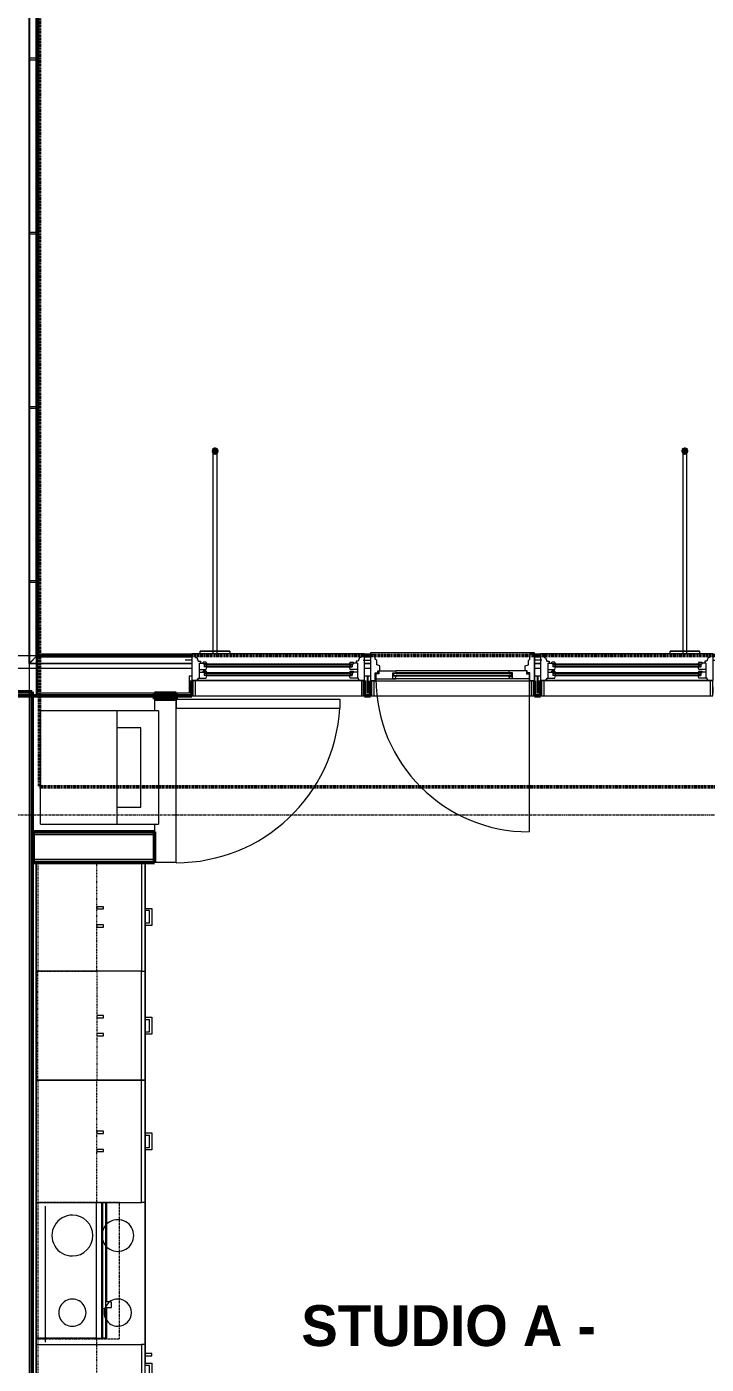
# Model space of a CAD drawing. Header units: inches. Extents: x -4235 to -464, y 9767 to 12359.
# Drawn here: x -3403.7 to -3254, y 10695.2 to 10990 of the extents above; entities that cross this region are included whole.
import ezdxf

# ---------------------------------------------------------------- set-up
doc = ezdxf.new("R2010")
doc.units = ezdxf.units.IN
doc.header["$MEASUREMENT"] = 0
for name, pattern in [('Dash', [0.25, 0.125, -0.125]), ('Dash 1_16_', [0.125, 0.0625, -0.0625]), ('Grid Line 1_2_', [0.875, 0.5, -0.125, 0.125, -0.125]), ('Overhead', [0.15625, 0.09375, -0.0625])]:
    doc.linetypes.add(name, pattern=pattern)
for name, color, linetype, lineweight in [('0-1', 7, 'Continuous', 5), ('0-2', 10, 'Continuous', 9), ('A-AREA-IDEN', 2, 'Continuous', 9), ('A-DOOR-1', 10, 'Continuous', 9), ('A-DOOR-2', 50, 'Continuous', 20), ('A-DOOR-5', 31, 'Continuous', 9), ('A-DOOR-6', 31, 'Continuous', 20), ('A-DOOR-FRAM', 31, 'Continuous', 9), ('A-DOOR-FRAM-4', 31, 'Continuous', 20), ('A-DOOR-GLAZ', 31, 'Continuous', 9), ('A-FLOR-3', 192, 'Continuous', 9), ('A-GLAZ-1', 151, 'Continuous', 9), ('A-GLAZ-2', 151, 'Continuous', 20), ('A-WALL', 113, 'Continuous', 13), ('A-WALL-1', 7, 'Continuous', 50), ('A-WALL-2', 250, 'Continuous', 13), ('A-WALL-3', 10, 'Continuous', 9), ('A-WALL-4', 254, 'Continuous', 9), ('A-WALL-5', 113, 'Continuous', 9), ('A-WALL-6', 113, 'Continuous', 50), ('A-WALL-PATT-1', 9, 'Continuous', 9), ('C-PROP-LINE-1', 91, 'Dash 1_16_', 50), ('I-WALL-1', 7, 'Continuous', 50), ('P-SANR-FIXT-1', 10, 'Continuous', 9), ('Q-CASE-1', 254, 'Continuous', 9), ('Q-CASE-2', 10, 'Continuous', 9), ('Q-CASE-3', 254, 'Dash', 9), ('Q-CASE-4', 10, 'Dash', 9), ('Q-SPCQ-1', 10, 'Continuous', 9), ('Q-SPCQ-2', 91, 'Overhead', 9), ('S-GRID-1', 1, 'Grid Line 1_2_', 9)]:
    doc.layers.add(name, color=color, linetype=linetype, lineweight=lineweight)
doc.styles.add('Century Gothic_B', font='GOTHICB.TTF', dxfattribs={"height": 9})

# ---------------------------------------------------------------- blocks, each defined once
blk = doc.blocks.new('Range - 24_ x 30_-2806124-BACKGROUND - RCP - 2ND FLOOR')
at = {"layer": 'Q-SPCQ-1'}
blk.add_line((0, -22), (30, -22), dxfattribs=at)
for centre, radius, start, end in [((6.5, -6), 3.5, 360, 180), ((23.5, -6), 3, 0, 180), ((6.5, -6), 3.5, 180, 0), ((23.5, -6), 3, 180, 0), ((6.5, -16), 4.5, 0, 180), ((23.5, -16), 3, 360, 180), ((6.5, -16), 4.5, 180, 0), ((23.5, -16), 3, 180, 0)]:
    blk.add_arc(centre, radius, start, end, dxfattribs=at)
blk = doc.blocks.new('SWING - SINGLE - FLUSH - 36_ x 80_ - OFFSET PIVOT DOOR AT MAGIC PAK AND WASHER_DRYER-3199415-BACKGROUND - RCP - 2ND FLOOR')
at = {"layer": 'A-DOOR-1'}
blk.add_arc((18, -2.37), 36.07, 180, 266.8211, dxfattribs=at)
at = {"layer": 'A-DOOR-2'}
for p, q in [((16, -2.37), (16, -38.39)), ((18, -2.37), (16, -2.37)), ((18, -2.37), (18, -38.39)), ((18, -38.39), (16, -38.39))]:
    blk.add_line(p, q, dxfattribs=at)
blk = doc.blocks.new('Stacked Washer and Dryer - 26_x25_ - Private-1372850-BACKGROUND - RCP - 2ND FLOOR')
at = {"layer": 'P-SANR-FIXT-1'}
for p, q in [((26, 12.5), (0, 12.5)), ((0, -12.5), (0, 12.5)), ((16.90625, -12.5), (16.90625, 12.5)), ((26, 12.5), (26, -12.5)), ((22.09375, 8.75), (16.90625, 8.75)), ((22.09375, -8.75), (22.09375, 8.75)), ((16.90625, -8.75), (22.09375, -8.75)), ((0, -12.5), (26, -12.5))]:
    blk.add_line(p, q, dxfattribs=at)
blk = doc.blocks.new('30quot_MicrowaveVent_11166 - 70cm miele oven-V98-BACKGROUND - RCP - 2ND FLOOR')
at = {"layer": 'Q-CASE-1'}
for p, q in [((7.69, 15.6), (-14.2, 15.6)), ((-14.2, 15.6), (-14.2, 15.39)), ((9.18, 15.39), (-14.2, 15.39)), ((-14.2, 15.39), (-14.2, 14.61)), ((8.88, 16.6), (7.69, 16.6)), ((7.69, 16.55), (7.69, 16.16)), ((7.69, 16.16), (7.69, 15.39)), ((8.88, 16.6), (8.88, 16.55)), ((8.88, 15.39), (8.88, 16.6)), ((15.68, 15.6), (8.88, 15.6)), ((9.18, 15.39), (9.18, 14.61)), ((15.68, 15.39), (9.18, 15.39)), ((9.18, 15.39), (9.18, 14.61)), ((15.68, 15.39), (15.68, 15.6)), ((15.68, 15.39), (15.68, 14.61)), ((-14.2, 14.61), (9.18, 14.61)), ((-14.2, 14.49), (-14.2, 13.23)), ((15.68, 14.49), (-14.2, 14.49)), ((-14.2, 13.23), (-14.2, 0.38)), ((-14.2, 13.23), (15.68, 13.23)), ((9.18, 14.61), (15.68, 14.61)), ((15.68, 13.23), (15.68, 14.49)), ((15.68, 0.38), (15.68, 13.23))]:
    blk.add_line(p, q, dxfattribs=at)
at = {"layer": 'Q-CASE-2'}
for p, q in [((-14.2, 0.38), (-14.2, 0)), ((15.68, 0), (15.68, 0.38)), ((-14.2, 0), (15.68, 0))]:
    blk.add_line(p, q, dxfattribs=at)
blk = doc.blocks.new('Base Cabinet 3 Drawer 230 - Base Cabinet 3 Drawer 230 27_-2602705-BACKGROUND - RCP - 2ND FLOOR')
at = {"layer": 'Q-CASE-2'}
for p, q in [((-12.76, 24), (14.24, 24)), ((-12.76, 23.25), (-12.76, 24)), ((-1.14, 24), (-1.14, 25.5)), ((-1.14, 25.5), (2.61, 25.5)), ((-1.14, 24), (-0.64, 24)), ((2.11, 25), (-0.64, 25)), ((-0.64, 24), (-0.64, 25)), ((2.11, 24), (2.11, 25)), ((2.61, 24), (2.11, 24)), ((2.61, 25.5), (2.61, 24)), ((14.24, 24), (14.24, 23.25)), ((14.24, 23.25), (-12.76, 23.25)), ((-12.76, 23.25), (-12.76, 0)), ((14.24, 0), (14.24, 23.25)), ((-12.76, 0), (14.24, 0))]:
    blk.add_line(p, q, dxfattribs=at)
blk = doc.blocks.new('Base Cabinet 3 Drawer 230 - Base Cabinet 3 Drawer 230 24_-2578604-BACKGROUND - RCP - 2ND FLOOR')
at = {"layer": 'Q-CASE-2'}
for p, q in [((-11.26, 24), (12.74, 24)), ((-11.26, 23.25), (-11.26, 24)), ((-1.14, 24), (-1.14, 25.5)), ((-1.14, 25.5), (2.61, 25.5)), ((-1.14, 24), (-0.64, 24)), ((2.11, 25), (-0.64, 25)), ((-0.64, 24), (-0.64, 25)), ((2.11, 24), (2.11, 25)), ((2.61, 24), (2.11, 24)), ((2.61, 25.5), (2.61, 24)), ((12.74, 24), (12.74, 23.25)), ((12.74, 23.25), (-11.26, 23.25)), ((-11.26, 23.25), (-11.26, 0)), ((12.74, 0), (12.74, 23.25)), ((-11.26, 0), (12.74, 0))]:
    blk.add_line(p, q, dxfattribs=at)
blk = doc.blocks.new('Single Door 1 Drawer 211 - 211 Base Cabinet Single Door1 Drawer 12_-2706434-BACKGROUND - RCP - 2ND FLOOR')
at = {"layer": 'Q-CASE-2'}
for p, q in [((-11.26, -23.25), (-11.26, 0)), ((-11.26, 0), (0.74, 0)), ((0.74, 0), (0.74, -23.25)), ((-11.26, -23.25), (-11.26, -24)), ((0.74, -23.25), (-11.26, -23.25)), ((0.74, -24), (0.74, -23.25)), ((-11.26, -24), (0.74, -24)), ((-6.64, -24), (-7.14, -24)), ((-7.14, -25.5), (-7.14, -24)), ((-3.39, -25.5), (-7.14, -25.5)), ((-6.64, -25), (-6.64, -24)), ((-6.64, -25), (-3.89, -25)), ((-3.89, -25), (-3.89, -24)), ((-3.89, -24), (-3.39, -24)), ((-3.39, -24), (-3.39, -25.5)), ((-1.27, -24), (-1.76, -24)), ((-1.76, -24), (-1.76, -25.5)), ((-1.76, -25.5), (-1.27, -25.5)), ((-1.27, -25.5), (-1.27, -24))]:
    blk.add_line(p, q, dxfattribs=at)
blk = doc.blocks.new('Base Cabinet 3 Drawer 230 - Base Cabinet 3 Drawer 230 24_-2554933-BACKGROUND - RCP - 2ND FLOOR')
at = {"layer": 'Q-CASE-2'}
for p, q in [((-11.26, -23.25), (-11.26, 0)), ((-11.26, 0), (12.74, 0)), ((12.74, 0), (12.74, -23.25)), ((-11.26, -23.25), (-11.26, -24)), ((12.74, -23.25), (-11.26, -23.25)), ((12.74, -24), (12.74, -23.25)), ((-11.26, -24), (12.74, -24)), ((-0.64, -24), (-1.14, -24)), ((-1.14, -25.5), (-1.14, -24)), ((2.61, -25.5), (-1.14, -25.5)), ((-0.64, -25), (-0.64, -24)), ((-0.64, -25), (2.11, -25)), ((2.11, -25), (2.11, -24)), ((2.11, -24), (2.61, -24)), ((2.61, -24), (2.61, -25.5))]:
    blk.add_line(p, q, dxfattribs=at)
blk = doc.blocks.new('300 Series Wall Hung Cabinet_302 - 27_ X 24_-2768166-BACKGROUND - RCP - 2ND FLOOR')
at = {"layer": 'Q-CASE-1'}
for p, q in [((-1.76, -13.19), (-2.25, -13.19)), ((-2.25, -13.19), (-2.25, -14.69)), ((-2.25, -14.69), (-1.76, -14.69)), ((-1.76, -14.69), (-1.76, -13.19)), ((2.24, -13.19), (1.75, -13.19)), ((1.75, -13.19), (1.75, -14.69)), ((1.75, -14.69), (2.24, -14.69)), ((2.24, -14.69), (2.24, -13.19))]:
    blk.add_line(p, q, dxfattribs=at)
at = {"layer": 'Q-CASE-3'}
for p, q in [((-13.5, -0.19), (-13.5, -13.19)), ((13.5, -13.19), (13.5, -0.19)), ((-13.5, -13.19), (13.5, -13.19))]:
    blk.add_line(p, q, dxfattribs=at)
at = {"layer": 'Q-CASE-4'}
blk.add_line((13.5, -0.19), (-13.5, -0.19), dxfattribs=at)
blk = doc.blocks.new('300 Series Wall Hung Cabinet_302 - 24_ X 24_-V58-BACKGROUND - RCP - 2ND FLOOR')
at = {"layer": 'Q-CASE-1'}
for p, q in [((-1.76, 14.69), (-2.25, 14.69)), ((-2.25, 14.69), (-2.25, 13.19)), ((-2.25, 13.19), (-1.76, 13.19)), ((-1.76, 13.19), (-1.76, 14.69)), ((2.24, 14.69), (1.75, 14.69)), ((1.75, 14.69), (1.75, 13.19)), ((1.75, 13.19), (2.24, 13.19)), ((2.24, 13.19), (2.24, 14.69))]:
    blk.add_line(p, q, dxfattribs=at)
at = {"layer": 'Q-CASE-3'}
for p, q in [((-12, 0.19), (-12, 13.19)), ((-12, 13.19), (12, 13.19)), ((12, 13.19), (12, 0.19))]:
    blk.add_line(p, q, dxfattribs=at)
at = {"layer": 'Q-CASE-4'}
blk.add_line((12, 0.19), (-12, 0.19), dxfattribs=at)
blk = doc.blocks.new('300 Series Wall Hung Cabinet_302 - 24_ X 24_-V57-BACKGROUND - RCP - 2ND FLOOR')
at = {"layer": 'Q-CASE-1'}
for p, q in [((-1.76, -13.19), (-2.25, -13.19)), ((-2.25, -13.19), (-2.25, -14.69)), ((-2.25, -14.69), (-1.76, -14.69)), ((-1.76, -14.69), (-1.76, -13.19)), ((2.24, -13.19), (1.75, -13.19)), ((1.75, -13.19), (1.75, -14.69)), ((1.75, -14.69), (2.24, -14.69)), ((2.24, -14.69), (2.24, -13.19))]:
    blk.add_line(p, q, dxfattribs=at)
at = {"layer": 'Q-CASE-3'}
for p, q in [((-12, -0.19), (-12, -13.19)), ((12, -13.19), (12, -0.19)), ((-12, -13.19), (12, -13.19))]:
    blk.add_line(p, q, dxfattribs=at)
at = {"layer": 'Q-CASE-4'}
blk.add_line((12, -0.19), (-12, -0.19), dxfattribs=at)
blk = doc.blocks.new('300 Series Wall Hung Cabinet_302 - 24_ X 24_-V70-BACKGROUND - RCP - 2ND FLOOR')
at = {"layer": 'Q-CASE-1'}
for p, q in [((-1.76, -13.19), (-2.25, -13.19)), ((-2.25, -13.19), (-2.25, -14.69)), ((-2.25, -14.69), (-1.76, -14.69)), ((-1.76, -14.69), (-1.76, -13.19)), ((2.24, -13.19), (1.75, -13.19)), ((1.75, -13.19), (1.75, -14.69)), ((1.75, -14.69), (2.24, -14.69)), ((2.24, -14.69), (2.24, -13.19))]:
    blk.add_line(p, q, dxfattribs=at)
at = {"layer": 'Q-CASE-3'}
for p, q in [((-12, -0.19), (-12, -13.19)), ((-12, -13.19), (12, -13.19))]:
    blk.add_line(p, q, dxfattribs=at)
at = {"layer": 'Q-CASE-4'}
for p, q in [((12, -0.19), (-12, -0.19)), ((12, -13.19), (12, -0.19))]:
    blk.add_line(p, q, dxfattribs=at)
blk = doc.blocks.new('Range_Hood_386 - 30_ Wide-2911770-BACKGROUND - RCP - 2ND FLOOR')
at = {"layer": 'Q-SPCQ-2'}
for p, q in [((15, 6), (-15, 6)), ((-15, 6), (-15, -12)), ((15, -12), (15, 6)), ((-15, -12), (15, -12))]:
    blk.add_line(p, q, dxfattribs=at)
blk = doc.blocks.new('CTR - 1st Phase - Unit Layouts_rvt-1-BACKGROUND - RCP - 2ND FLOOR')
at = {"layer": 'A-WALL-1'}
for p, q in [((-3375.55, 10841.8), (-3375.55, 10843.13)), ((-3375.55, 10843.13), (-3374.92, 10843.13)), ((-3374.92, 10843.13), (-3371.42, 10843.13)), ((-3371.42, 10843.13), (-3370.8, 10843.13)), ((-3370.8, 10843.13), (-3370.8, 10841.8)), ((-3370.8, 10841.8), (-3375.55, 10841.8)), ((-3402.3, 10812.55), (-3375.55, 10812.55)), ((-3402.3, 10805.8), (-3402.3, 10812.55)), ((-3375.55, 10812.55), (-3375.55, 10805.8)), ((-3375.55, 10805.8), (-3402.3, 10805.8))]:
    blk.add_line(p, q, dxfattribs=at)
at = {"layer": 'A-WALL-2'}
for p, q in [((-3374.92, 10842.51), (-3371.42, 10842.51)), ((-3374.92, 10842.51), (-3374.92, 10841.8)), ((-3371.42, 10842.51), (-3371.42, 10841.8)), ((-3375.55, 10811.92), (-3402.3, 10811.92)), ((-3375.55, 10806.42), (-3402.3, 10806.42))]:
    blk.add_line(p, q, dxfattribs=at)
at = {"layer": 'A-WALL-3'}
for p, q in [((-3375.55, 10841.8), (-3375.55, 10839.2)), ((-3370.8, 10805.8), (-3370.8, 10841.8)), ((-3375.55, 10814.2), (-3375.55, 10812.55)), ((-3370.8, 10805.8), (-3375.55, 10805.8))]:
    blk.add_line(p, q, dxfattribs=at)
at = {"layer": 'A-WALL-4'}
for p, q in [((-3370.8, 10841.8), (-3375.55, 10841.8)), ((-3375.55, 10812.55), (-3375.55, 10805.8))]:
    blk.add_line(p, q, dxfattribs=at)
at = {"layer": 'A-WALL-5'}
for p, q in [((-3401.67, 10805.8), (-3401.67, 10651.54)), ((-3377.67, 10805.8), (-3401.67, 10805.8)), ((-3401.67, 10651.54), (-3401.67, 10805.8)), ((-3401.67, 10805.8), (-3377.67, 10805.8)), ((-3377.67, 10795.67), (-3377.67, 10805.8)), ((-3377.67, 10805.8), (-3377.67, 10795.67)), ((-3377.67, 10795.17), (-3377.67, 10795.67)), ((-3377.67, 10792.42), (-3377.67, 10795.17)), ((-3377.67, 10795.17), (-3377.67, 10792.42)), ((-3377.67, 10791.92), (-3377.67, 10792.42)), ((-3377.67, 10771.67), (-3377.67, 10791.92)), ((-3377.67, 10791.92), (-3377.67, 10771.67)), ((-3377.67, 10771.17), (-3377.67, 10771.67)), ((-3377.67, 10768.42), (-3377.67, 10771.17)), ((-3377.67, 10771.17), (-3377.67, 10768.42)), ((-3377.67, 10767.92), (-3377.67, 10768.42)), ((-3377.67, 10746.17), (-3377.67, 10767.92)), ((-3377.67, 10767.92), (-3377.67, 10746.17)), ((-3377.67, 10745.67), (-3377.67, 10746.17)), ((-3377.67, 10742.92), (-3377.67, 10745.67)), ((-3377.67, 10745.67), (-3377.67, 10742.92)), ((-3377.67, 10742.42), (-3377.67, 10742.92)), ((-3377.67, 10697.53), (-3377.67, 10742.42)), ((-3377.67, 10742.42), (-3377.67, 10697.53)), ((-3377.67, 10697.04), (-3377.67, 10697.53)), ((-3377.67, 10695.42), (-3377.67, 10697.04)), ((-3377.67, 10697.04), (-3377.67, 10695.42)), ((-3377.67, 10694.92), (-3377.67, 10695.42))]:
    blk.add_line(p, q, dxfattribs=at)
at = {"layer": '0-2'}
for name, p, rotation in [('SWING - SINGLE - FLUSH - 36_ x 80_ - OFFSET PIVOT DOOR AT MAGIC PAK AND WASHER_DRYER-3199415-BACKGROUND - RCP - 2ND FLOOR', (-3373.17, 10823.8), 90.00000000000743), ('Base Cabinet 3 Drawer 230 - Base Cabinet 3 Drawer 230 24_-2554933-BACKGROUND - RCP - 2ND FLOOR', (-3401.67, 10793.06), 89.99999999991587), ('300 Series Wall Hung Cabinet_302 - 24_ X 24_-V70-BACKGROUND - RCP - 2ND FLOOR', (-3401.49, 10793.8), 89.99999999996126), ('Base Cabinet 3 Drawer 230 - Base Cabinet 3 Drawer 230 24_-2578604-BACKGROUND - RCP - 2ND FLOOR', (-3401.67, 10770.54), 270.0000000000055), ('300 Series Wall Hung Cabinet_302 - 24_ X 24_-V58-BACKGROUND - RCP - 2ND FLOOR', (-3401.49, 10769.8), 269.9999999999612), ('Base Cabinet 3 Drawer 230 - Base Cabinet 3 Drawer 230 27_-2602705-BACKGROUND - RCP - 2ND FLOOR', (-3401.67, 10745.04), 270.0000000000055), ('300 Series Wall Hung Cabinet_302 - 27_ X 24_-2768166-BACKGROUND - RCP - 2ND FLOOR', (-3401.49, 10744.3), 89.99999999996126), ('30quot_MicrowaveVent_11166 - 70cm miele oven-V98-BACKGROUND - RCP - 2ND FLOOR', (-3401.67, 10716.59), 269.99999999996), ('Range_Hood_386 - 30_ Wide-2911770-BACKGROUND - RCP - 2ND FLOOR', (-3389.3, 10715.8), 269.9999999999571), ('Range - 24_ x 30_-2806124-BACKGROUND - RCP - 2ND FLOOR', (-3377.67, 10730.04), 270.0000000000228), ('Single Door 1 Drawer 211 - 211 Base Cabinet Single Door1 Drawer 12_-2706434-BACKGROUND - RCP - 2ND FLOOR', (-3401.67, 10698.8), 89.99999999991587), ('300 Series Wall Hung Cabinet_302 - 24_ X 24_-V57-BACKGROUND - RCP - 2ND FLOOR', (-3401.49, 10688.92), 89.99999999996126)]:
    blk.add_blockref(name, p, dxfattribs=dict(at, rotation=rotation))
blk.add_blockref('Stacked Washer and Dryer - 26_x25_ - Private-1372850-BACKGROUND - RCP - 2ND FLOOR', (-3400.71, 10826.7), dxfattribs=at)
blk = doc.blocks.new('CTR - 1st Phase - Common Walls_rvt-1-BACKGROUND - RCP - 2ND FLOOR')
at = {"layer": 'A-WALL-2'}
blk.add_line((-3403.17, 10843.41), (-3403.17, 10457.54), dxfattribs=at)
at = {"layer": 'I-WALL-1'}
for p, q in [((-3410.3, 10843.41), (-3402.55, 10843.41)), ((-3402.55, 10843.41), (-3402.55, 10458.16))]:
    blk.add_line(p, q, dxfattribs=at)
blk = doc.blocks.new('Basic Wall _ EXT - FIBER CEMENT - LARGE - ___-2505165-BACKGROUND - RCP - 2ND FLOOR')
at = {"layer": 'A-WALL-5'}
for p, q in [((-3401.42, 11107.18), (-3403.17, 11107.18)), ((-3403.17, 11107.18), (-3403.17, 11106.61)), ((-3403.17, 11106.99), (-3403.17, 11107.18)), ((-3403.17, 11106.61), (-3403.17, 11106.99)), ((-3403.14, 11107.18), (-3401.42, 11107.18)), ((-3403.14, 11106.99), (-3403.14, 11107.18)), ((-3403.14, 11106.61), (-3403.14, 11107.18)), ((-3403.14, 11106.61), (-3403.14, 11106.99)), ((-3401.42, 11107.18), (-3401.13, 11107.18)), ((-3401.13, 11107.18), (-3401.42, 11107.18)), ((-3401.13, 11107.18), (-3401.13, 11106.61)), ((-3401.13, 11106.61), (-3401.13, 11107.18)), ((-3401.1, 11106.61), (-3401.1, 11107.18)), ((-3401.1, 11106.61), (-3401.1, 11107.18)), ((-3403.17, 11068.59), (-3403.17, 10849.64)), ((-3403.17, 10849.64), (-3403.17, 11068.59)), ((-3403.14, 10851.39), (-3403.14, 11068.59)), ((-3403.14, 10849.67), (-3403.14, 11068.59)), ((-3401.13, 11068.59), (-3401.13, 10851.68)), ((-3401.13, 10851.68), (-3401.13, 11068.59)), ((-3401.1, 10851.71), (-3401.1, 11068.59)), ((-3401.1, 10851.71), (-3401.1, 11068.59)), ((-3403.17, 10849.64), (-3401.42, 10851.39)), ((-3401.42, 10851.39), (-3403.14, 10849.67)), ((-3403.14, 10849.67), (-3403.14, 10851.36)), ((-3401.42, 10851.39), (-3401.13, 10851.68)), ((-3401.13, 10851.68), (-3401.42, 10851.39))]:
    blk.add_line(p, q, dxfattribs=at)
blk = doc.blocks.new('Basic Wall _ EXT - FIBER CEMENT - LARGE - ___-2505166-BACKGROUND - RCP - 2ND FLOOR')
at = {"layer": 'A-WALL-5'}
for p, q in [((-3401.42, 10851.39), (-3403.17, 10849.64)), ((-3403.14, 10849.67), (-3401.42, 10851.39)), ((-3401.42, 10851.39), (-3401.13, 10851.68)), ((-3401.13, 10851.68), (-3401.42, 10851.39)), ((-3401.13, 10851.68), (-3367.34, 10851.68)), ((-3367.34, 10851.68), (-3401.13, 10851.68)), ((-3367.34, 10851.71), (-3401.1, 10851.71)), ((-3367.34, 10851.71), (-3401.1, 10851.71)), ((-3327.99, 10851.71), (-3329.31, 10851.71)), ((-3327.99, 10851.71), (-3329.31, 10851.71)), ((-3329.31, 10851.68), (-3327.99, 10851.68)), ((-3327.99, 10851.68), (-3329.31, 10851.68)), ((-3290.54, 10851.71), (-3291.86, 10851.71)), ((-3290.54, 10851.71), (-3291.86, 10851.71)), ((-3291.86, 10851.68), (-3290.54, 10851.68)), ((-3290.54, 10851.68), (-3291.86, 10851.68)), ((-3403.17, 10849.64), (-3401.47, 10849.64)), ((-3401.47, 10849.64), (-3403.17, 10849.64)), ((-3401.47, 10849.67), (-3403.14, 10849.67)), ((-3401.47, 10849.67), (-3403.14, 10849.67)), ((-3367.34, 10849.67), (-3401.42, 10849.67)), ((-3367.34, 10849.67), (-3401.42, 10849.67)), ((-3401.42, 10849.64), (-3367.34, 10849.64)), ((-3367.34, 10849.64), (-3401.42, 10849.64)), ((-3328.01, 10849.67), (-3329.31, 10849.67)), ((-3328.01, 10849.67), (-3329.31, 10849.67)), ((-3329.31, 10849.64), (-3327.99, 10849.64)), ((-3327.99, 10849.64), (-3329.31, 10849.64)), ((-3291.86, 10849.64), (-3290.54, 10849.64)), ((-3290.54, 10849.64), (-3291.86, 10849.64)), ((-3290.54, 10849.67), (-3291.83, 10849.67)), ((-3290.54, 10849.67), (-3291.83, 10849.67))]:
    blk.add_line(p, q, dxfattribs=at)
blk = doc.blocks.new('Door-Inswing-Andersen-400_Series-Single - 3_ 0-1_8_ x custom height - 2ND FLOOR-2896085-BACKGROUND - RCP - 2ND FLOOR')
at = {"layer": 'A-DOOR-5'}
blk.add_line((16.87, -0.66), (16.87, -34.41), dxfattribs=at)
blk.add_arc((16.87, -0.66), 33.75, 180, 270, dxfattribs=at)
at = {"layer": 'A-DOOR-6'}
for p, q in [((-16.26, 0.42), (-16.87, 0.41)), ((-16.87, 0.41), (-16.87, -0.66)), ((-16.26, 1.06), (-16.26, 0.42)), ((-16.26, 1.06), (-12.44, 1.06)), ((-13.19, 0.66), (-12.44, 0.66)), ((-13.19, -0.66), (-13.19, 0.66)), ((-12.44, 0.75), (-12.47, 1.06)), ((12.44, 1.06), (-12.44, 1.06)), ((-12.44, 0.66), (-12.44, 0.75)), ((16.26, 1.06), (12.44, 1.06)), ((12.44, 0.75), (12.47, 1.06)), ((12.44, 0.66), (12.44, 0.75)), ((13.19, 0.66), (12.44, 0.66)), ((13.19, -0.66), (13.19, 0.66)), ((16.26, 1.06), (16.26, 0.42)), ((16.26, 0.42), (16.87, 0.41)), ((16.87, 0.41), (16.87, -0.66)), ((-16.87, -0.66), (-12.44, -0.66)), ((-12.44, -0.09), (-13.19, -0.09)), ((-13.19, -0.59), (-12.67, -0.59)), ((-13.19, -0.66), (-13.19, -0.59)), ((-12.67, -0.59), (-12.47, -0.34)), ((-12.47, -0.34), (-12.44, -0.16)), ((-12.44, -0.16), (-12.44, -0.09)), ((12.44, -0.66), (-12.44, -0.66)), ((12.44, -0.09), (13.19, -0.09)), ((12.44, -0.16), (12.44, -0.09)), ((12.47, -0.34), (12.44, -0.16)), ((16.87, -0.66), (12.44, -0.66)), ((12.67, -0.59), (12.47, -0.34)), ((13.19, -0.59), (12.67, -0.59)), ((13.19, -0.66), (13.19, -0.59))]:
    blk.add_line(p, q, dxfattribs=at)
at = {"layer": 'A-DOOR-FRAM'}
for p, q in [((-17.31, -1.13), (-17.94, -1.13)), ((-17.94, -1.13), (-17.94, -4.44)), ((-17.31, -4.44), (-17.31, -1.13)), ((17.94, -1.13), (17.31, -1.13)), ((17.31, -1.13), (17.31, -4.44)), ((17.94, -4.44), (17.94, -1.13)), ((-17.94, -4.44), (-17.31, -4.44)), ((17.31, -4.44), (17.94, -4.44))]:
    blk.add_line(p, q, dxfattribs=at)
at = {"layer": 'A-DOOR-FRAM-4'}
for p, q in [((-19.69, 3.44), (-18.06, 3.44)), ((18.06, 5.09), (-18.06, 5.09)), ((-18.06, 5.09), (-18.06, -1.13)), ((-18.06, 4.75), (-18.06, -1.13)), ((-18.06, 4.75), (-17.03, 4.75)), ((-17.03, 3.63), (-17.03, 4.75)), ((-16.69, 3.39), (-17.03, 3.63)), ((-16.69, 2.39), (-16.69, 3.39)), ((16.69, 3.39), (17.03, 3.63)), ((16.69, 2.39), (16.69, 3.39)), ((17.03, 3.63), (17.03, 4.75)), ((18.06, 4.75), (17.03, 4.75)), ((18.06, -1.13), (18.06, 5.09)), ((18.06, 4.75), (18.06, -1.13)), ((19.69, 3.44), (18.06, 3.44)), ((-17.03, 0.66), (-16.45, 0.66)), ((-17.03, -1.13), (-17.03, 0.66)), ((-16, 2.23), (-16.69, 2.39)), ((-16.45, 0.66), (-16.45, 1.09)), ((-16.45, 1.09), (-16, 1.09)), ((-16, 1.09), (-16, 2.23)), ((16, 2.23), (16.69, 2.39)), ((16, 1.09), (16, 2.23)), ((16.45, 1.09), (16, 1.09)), ((16.45, 0.66), (16.45, 1.09)), ((17.03, 0.66), (16.45, 0.66)), ((17.03, -1.13), (17.03, 0.66)), ((-17.69, -1.13), (-18.06, -1.13)), ((-18.06, -1.13), (18.06, -1.13)), ((-18.06, -1.13), (-17.03, -1.13)), ((18.06, -1.13), (17.03, -1.13))]:
    blk.add_line(p, q, dxfattribs=at)
at = {"layer": 'A-DOOR-GLAZ'}
for p, q in [((-12.44, 0.5), (-13.19, 0.5)), ((-13.19, 0.06), (-12.44, 0.06)), ((-12.98, 0.5), (-12.98, 0.06)), ((12.44, 0.66), (-12.44, 0.66)), ((12.44, 0.5), (-12.44, 0.5)), ((12.44, 0.06), (-12.44, 0.06)), ((12.44, 0.5), (13.19, 0.5)), ((13.19, 0.06), (12.44, 0.06)), ((12.98, 0.5), (12.98, 0.06)), ((12.44, -0.09), (-12.44, -0.09))]:
    blk.add_line(p, q, dxfattribs=at)
blk = doc.blocks.new('Window-Double_Hung-Andersen-400_Series-Tilt_Wash - DOUBLE HUNG - REVERSE COTTAGE - 2ND FLOOR-V123-BACKGROUND - RCP - 2ND FLOOR')
at = {"layer": 'A-GLAZ-1'}
for p, q in [((-16.29, 2.5), (-15.7, 2.5)), ((-16.29, 2.12), (-15.7, 2.12)), ((-16.29, 0.56), (-15.7, 0.56)), ((-16.29, 0.19), (-15.7, 0.19)), ((-15.82, 2.5), (-15.82, 2.12)), ((-15.82, 0.56), (-15.82, 0.19)), ((-15.7, 2.62), (15.7, 2.62)), ((-15.7, 2.5), (15.7, 2.5)), ((-15.7, 2.12), (15.7, 2.12)), ((-15.7, 2), (15.7, 2)), ((-15.7, 0.69), (15.7, 0.69)), ((-15.7, 0.56), (15.7, 0.56)), ((-15.7, 0.19), (15.7, 0.19)), ((-15.7, 0.06), (15.7, 0.06)), ((16.29, 2.5), (15.7, 2.5)), ((16.29, 2.12), (15.7, 2.12)), ((16.29, 0.56), (15.7, 0.56)), ((16.29, 0.19), (15.7, 0.19)), ((15.82, 2.5), (15.82, 2.12)), ((15.82, 0.56), (15.82, 0.19)), ((-19.01, -2.44), (-19.01, -3.94)), ((-19.01, -2.44), (-18.95, -2.44)), ((18.95, -1.06), (-18.95, -1.06)), ((-18.95, -1.06), (-18.95, -4.44)), ((-18.32, -1.06), (-18.32, -4.44)), ((18.32, -1.06), (18.32, -4.44)), ((18.95, -4.44), (18.95, -1.06)), ((18.95, -2.44), (19.01, -2.44)), ((19.01, -3.94), (19.01, -2.44)), ((-19.01, -3.94), (-18.95, -3.94)), ((-18.95, -4.44), (18.95, -4.44)), ((18.95, -3.94), (19.01, -3.94))]:
    blk.add_line(p, q, dxfattribs=at)
at = {"layer": 'A-GLAZ-2'}
for p, q in [((-19.01, 3.44), (-20.51, 3.44)), ((19.01, 4.81), (-19.01, 4.81)), ((-19.01, 4.81), (-19.01, -1.06)), ((-18.2, 4.81), (-18.2, 4)), ((-18.2, 4), (-17.92, 4)), ((-17.92, 4), (-17.61, 3.19)), ((-17.61, 3.19), (-17.14, 3.19)), ((-17.14, 3.19), (-17.14, 2.75)), ((-15.86, 2.97), (-16.57, 2.97)), ((-16.57, 2.62), (-16.57, 2.97)), ((-15.86, 2.97), (-15.7, 2.62)), ((15.86, 2.97), (15.7, 2.62)), ((15.86, 2.97), (16.57, 2.97)), ((16.57, 2.62), (16.57, 2.97)), ((17.14, 3.19), (17.14, 2.75)), ((17.61, 3.19), (17.14, 3.19)), ((17.92, 4), (17.61, 3.19)), ((18.2, 4), (17.92, 4)), ((18.2, 4.81), (18.2, 4)), ((19.01, -1.06), (19.01, 4.81)), ((19.01, 3.44), (20.34, 3.44)), ((-17.42, 2.75), (-16.57, 2.75)), ((-17.42, 2.75), (-17.42, -0.56)), ((-17.42, 1.37), (-15.86, 1.37)), ((-17.42, 0.81), (-16.57, 0.81)), ((-15.7, 2.62), (-16.57, 2.62)), ((-15.86, 1.03), (-16.57, 1.03)), ((-16.57, 0.69), (-16.57, 1.03)), ((-15.7, 0.69), (-16.57, 0.69)), ((-16.29, 2.62), (-16.29, 2)), ((-15.7, 2), (-16.29, 2)), ((-16.29, 0.69), (-16.29, 0.06)), ((-15.7, 0.06), (-16.29, 0.06)), ((-15.86, 1.37), (-15.7, 2)), ((-15.86, 1.03), (-15.7, 0.69)), ((-15.86, -0.56), (-15.7, 0.06)), ((15.7, 2.62), (16.57, 2.62)), ((15.7, 2), (16.29, 2)), ((15.86, 1.37), (15.7, 2)), ((15.86, 1.03), (15.7, 0.69)), ((15.7, 0.69), (16.57, 0.69)), ((15.7, 0.06), (16.29, 0.06)), ((15.86, -0.56), (15.7, 0.06)), ((17.42, 1.37), (15.86, 1.37)), ((15.86, 1.03), (16.57, 1.03)), ((16.29, 2.62), (16.29, 2)), ((16.29, 0.69), (16.29, 0.06)), ((17.42, 2.75), (16.57, 2.75)), ((16.57, 0.69), (16.57, 1.03)), ((17.42, 0.81), (16.57, 0.81)), ((17.42, 2.75), (17.42, -0.56)), ((-19.01, -1.06), (19.01, -1.06)), ((-17.67, -0.78), (-18, -1.06)), ((-17.67, -0.78), (-17.67, -0.56)), ((-17.67, -0.56), (-15.86, -0.56)), ((17.67, -0.56), (15.86, -0.56)), ((17.67, -0.78), (17.67, -0.56)), ((17.67, -0.78), (18, -1.06))]:
    blk.add_line(p, q, dxfattribs=at)
blk = doc.blocks.new('Window-Double_Hung-Andersen-400_Series-Tilt_Wash - DOUBLE HUNG - REVERSE COTTAGE - 2ND FLOOR-V138-BACKGROUND - RCP - 2ND FLOOR')
at = {"layer": 'A-GLAZ-1'}
for p, q in [((-16.29, 2.5), (-15.7, 2.5)), ((-16.29, 2.12), (-15.7, 2.12)), ((-16.29, 0.56), (-15.7, 0.56)), ((-16.29, 0.19), (-15.7, 0.19)), ((-15.82, 2.5), (-15.82, 2.12)), ((-15.82, 0.56), (-15.82, 0.19)), ((-15.7, 2.62), (15.7, 2.62)), ((-15.7, 2.5), (15.7, 2.5)), ((-15.7, 2.12), (15.7, 2.12)), ((-15.7, 2), (15.7, 2)), ((-15.7, 0.69), (15.7, 0.69)), ((-15.7, 0.56), (15.7, 0.56)), ((-15.7, 0.19), (15.7, 0.19)), ((-15.7, 0.06), (15.7, 0.06)), ((16.29, 2.5), (15.7, 2.5)), ((16.29, 2.12), (15.7, 2.12)), ((16.29, 0.56), (15.7, 0.56)), ((16.29, 0.19), (15.7, 0.19)), ((15.82, 2.5), (15.82, 2.12)), ((15.82, 0.56), (15.82, 0.19)), ((-19.01, -2.44), (-19.01, -3.94)), ((-19.01, -2.44), (-18.95, -2.44)), ((18.95, -1.06), (-18.95, -1.06)), ((-18.95, -1.06), (-18.95, -4.44)), ((-18.32, -1.06), (-18.32, -4.44)), ((18.32, -1.06), (18.32, -4.44)), ((18.95, -4.44), (18.95, -1.06)), ((18.95, -2.44), (19.01, -2.44)), ((19.01, -3.94), (19.01, -2.44)), ((-19.01, -3.94), (-18.95, -3.94)), ((-18.95, -4.44), (18.95, -4.44)), ((18.95, -3.94), (19.01, -3.94))]:
    blk.add_line(p, q, dxfattribs=at)
at = {"layer": 'A-GLAZ-2'}
for p, q in [((-19.01, 3.44), (-20.34, 3.44)), ((19.01, 4.81), (-19.01, 4.81)), ((-19.01, 4.81), (-19.01, -1.06)), ((-18.2, 4.81), (-18.2, 4)), ((-18.2, 4), (-17.92, 4)), ((-17.92, 4), (-17.61, 3.19)), ((-17.61, 3.19), (-17.14, 3.19)), ((-17.14, 3.19), (-17.14, 2.75)), ((-15.86, 2.97), (-16.57, 2.97)), ((-16.57, 2.62), (-16.57, 2.97)), ((-15.86, 2.97), (-15.7, 2.62)), ((15.86, 2.97), (15.7, 2.62)), ((15.86, 2.97), (16.57, 2.97)), ((16.57, 2.62), (16.57, 2.97)), ((17.14, 3.19), (17.14, 2.75)), ((17.61, 3.19), (17.14, 3.19)), ((17.92, 4), (17.61, 3.19)), ((18.2, 4), (17.92, 4)), ((18.2, 4.81), (18.2, 4)), ((19.01, -1.06), (19.01, 4.81)), ((19.01, 3.44), (20.51, 3.44)), ((-17.42, 2.75), (-16.57, 2.75)), ((-17.42, 2.75), (-17.42, -0.56)), ((-17.42, 1.37), (-15.86, 1.37)), ((-17.42, 0.81), (-16.57, 0.81)), ((-15.7, 2.62), (-16.57, 2.62)), ((-15.86, 1.03), (-16.57, 1.03)), ((-16.57, 0.69), (-16.57, 1.03)), ((-15.7, 0.69), (-16.57, 0.69)), ((-16.29, 2.62), (-16.29, 2)), ((-15.7, 2), (-16.29, 2)), ((-16.29, 0.69), (-16.29, 0.06)), ((-15.7, 0.06), (-16.29, 0.06)), ((-15.86, 1.37), (-15.7, 2)), ((-15.86, 1.03), (-15.7, 0.69)), ((-15.86, -0.56), (-15.7, 0.06)), ((15.7, 2.62), (16.57, 2.62)), ((15.7, 2), (16.29, 2)), ((15.86, 1.37), (15.7, 2)), ((15.86, 1.03), (15.7, 0.69)), ((15.7, 0.69), (16.57, 0.69)), ((15.7, 0.06), (16.29, 0.06)), ((15.86, -0.56), (15.7, 0.06)), ((17.42, 1.37), (15.86, 1.37)), ((15.86, 1.03), (16.57, 1.03)), ((16.29, 2.62), (16.29, 2)), ((16.29, 0.69), (16.29, 0.06)), ((17.42, 2.75), (16.57, 2.75)), ((16.57, 0.69), (16.57, 1.03)), ((17.42, 0.81), (16.57, 0.81)), ((17.42, 2.75), (17.42, -0.56)), ((-19.01, -1.06), (19.01, -1.06)), ((-17.67, -0.78), (-18, -1.06)), ((-17.67, -0.78), (-17.67, -0.56)), ((-17.67, -0.56), (-15.86, -0.56)), ((17.67, -0.56), (15.86, -0.56)), ((17.67, -0.78), (17.67, -0.56)), ((17.67, -0.78), (18, -1.06))]:
    blk.add_line(p, q, dxfattribs=at)
blk = doc.blocks.new('Walls 32 - Walls 1-2568450-BACKGROUND - RCP - 2ND FLOOR')
at = {"layer": 'A-WALL-5'}
for p, q in [((-3259.13, 10852.38), (-3259.13, 10896.49)), ((-3258.38, 10896.49), (-3258.38, 10852.38)), ((-3262.01, 10851.76), (-3262.01, 10852.38)), ((-3255.51, 10852.38), (-3262.01, 10852.38)), ((-3262.01, 10852.38), (-3259.14, 10852.38)), ((-3259.13, 10851.76), (-3259.13, 10852.38)), ((-3259.08, 10852.38), (-3259.03, 10852.38)), ((-3259.02, 10852.38), (-3258.95, 10852.38)), ((-3258.94, 10852.38), (-3258.86, 10852.38)), ((-3258.85, 10852.38), (-3258.76, 10852.38)), ((-3258.76, 10852.38), (-3258.66, 10852.38)), ((-3258.66, 10852.38), (-3258.57, 10852.38)), ((-3258.57, 10852.38), (-3258.49, 10852.38)), ((-3258.49, 10852.38), (-3258.43, 10852.38)), ((-3258.38, 10852.38), (-3258.38, 10851.76)), ((-3258.38, 10852.38), (-3255.51, 10852.38)), ((-3255.51, 10852.38), (-3255.51, 10851.76))]:
    blk.add_line(p, q, dxfattribs=at)
at = {"layer": 'A-WALL-6', "flags": 128}
for points in [[(-3259.13, 10896.49), (-3259.12, 10896.59), (-3259.09, 10896.69), (-3259.04, 10896.78), (-3258.97, 10896.85), (-3258.89, 10896.9), (-3258.8, 10896.92), (-3258.71, 10896.92), (-3258.62, 10896.9), (-3258.54, 10896.85), (-3258.48, 10896.78), (-3258.42, 10896.69), (-3258.39, 10896.59), (-3258.38, 10896.49)], [(-3258.38, 10896.49), (-3258.39, 10896.39), (-3258.42, 10896.29), (-3258.48, 10896.2), (-3258.54, 10896.14), (-3258.62, 10896.09), (-3258.71, 10896.06), (-3258.8, 10896.06), (-3258.89, 10896.09), (-3258.97, 10896.14), (-3259.04, 10896.2), (-3259.09, 10896.29), (-3259.12, 10896.39), (-3259.13, 10896.49)]]:
    blk.add_lwpolyline(points, dxfattribs=at)
blk = doc.blocks.new('Walls 33 - Walls 1-2568469-BACKGROUND - RCP - 2ND FLOOR')
at = {"layer": 'A-WALL-5'}
for p, q in [((-3362.63, 10852.38), (-3362.63, 10896.49)), ((-3361.88, 10896.49), (-3361.88, 10852.38)), ((-3365.5, 10851.76), (-3365.5, 10852.38)), ((-3359, 10852.38), (-3365.5, 10852.38)), ((-3365.5, 10852.38), (-3362.63, 10852.38)), ((-3362.63, 10851.76), (-3362.63, 10852.38)), ((-3362.58, 10852.38), (-3362.52, 10852.38)), ((-3362.52, 10852.38), (-3362.44, 10852.38)), ((-3362.44, 10852.38), (-3362.35, 10852.38)), ((-3362.35, 10852.38), (-3362.25, 10852.38)), ((-3362.25, 10852.38), (-3362.15, 10852.38)), ((-3362.15, 10852.38), (-3362.06, 10852.38)), ((-3362.06, 10852.38), (-3361.98, 10852.38)), ((-3361.98, 10852.38), (-3361.92, 10852.38)), ((-3361.88, 10852.38), (-3361.88, 10851.76)), ((-3361.87, 10852.38), (-3359, 10852.38)), ((-3359, 10852.38), (-3359, 10851.76))]:
    blk.add_line(p, q, dxfattribs=at)
at = {"layer": 'A-WALL-6', "flags": 128}
for points in [[(-3362.63, 10896.49), (-3362.61, 10896.59), (-3362.58, 10896.69), (-3362.53, 10896.78), (-3362.46, 10896.85), (-3362.38, 10896.9), (-3362.3, 10896.92), (-3362.21, 10896.92), (-3362.12, 10896.9), (-3362.04, 10896.85), (-3361.97, 10896.78), (-3361.92, 10896.69), (-3361.89, 10896.59), (-3361.88, 10896.49)], [(-3361.88, 10896.49), (-3361.89, 10896.39), (-3361.92, 10896.29), (-3361.97, 10896.2), (-3362.04, 10896.14), (-3362.12, 10896.09), (-3362.21, 10896.06), (-3362.3, 10896.06), (-3362.38, 10896.09), (-3362.46, 10896.14), (-3362.53, 10896.2), (-3362.58, 10896.29), (-3362.61, 10896.39), (-3362.63, 10896.49)]]:
    blk.add_lwpolyline(points, dxfattribs=at)
blk = doc.blocks.new('Family - ___-2835860-BACKGROUND - RCP - 2ND FLOOR')
at = {"layer": 'C-PROP-LINE-1'}
for p in [(-3401.42, 11247.39), (-2067.92, 10851.39)]:
    blk.add_line(p, (-3401.42, 10851.39), dxfattribs=at)
blk = doc.blocks.new('Family - ___-2835903-BACKGROUND - RCP - 2ND FLOOR')
at = {"layer": 'C-PROP-LINE-1'}
for p in [(-3400.92, 11276.29), (-2096.82, 10822.49)]:
    blk.add_line(p, (-3400.92, 10822.49), dxfattribs=at)
blk = doc.blocks.new('Family - ___-2835932-BACKGROUND - RCP - 2ND FLOOR')
at = {"layer": 'C-PROP-LINE-1'}
for p in [(-3401.42, 11247.39), (-2067.92, 10851.39)]:
    blk.add_line(p, (-3401.42, 10851.39), dxfattribs=at)

msp = doc.modelspace()

# ---------------------------------------------------------------- hatches: boundary and pattern name
at = {"layer": 'A-WALL-PATT-1'}
h = msp.add_hatch(dxfattribs=at)
h.set_pattern_fill('FP_2', color=256, style=0, pattern_type=2)
h.set_pattern_definition([(270, (-3400.83, 11250.09), (-119.917, 38.4), [0.392, -38.007]), (270, (-3401.22, 11250.09), (-119.917, 38.4), [0.392, -38.007]), (270, (-3417.13, 11250.09), (-119.917, 38.4), [0.392, -38.007]), (270, (-3417.52, 11250.09), (-119.917, 38.4), [0.392, -38.007]), (270, (-3433.42, 11250.09), (-119.917, 38.4), [0.392, -38.007]), (270, (-3433.81, 11250.09), (-119.917, 38.4), [0.392, -38.007]), (270, (-3449.72, 11250.09), (-119.917, 38.4), [0.392, -38.007]), (270, (-3450.11, 11250.09), (-119.917, 38.4), [0.392, -38.007]), (270, (-3466.01, 11250.09), (-119.917, 38.4), [0.392, -38.007]), (270, (-3466.4, 11250.09), (-119.917, 38.4), [0.392, -38.007]), (270, (-3482.31, 11250.09), (-119.917, 38.4), [0.392, -38.007]), (270, (-3482.7, 11250.09), (-119.917, 38.4), [0.392, -38.007]), (270, (-3498.6, 11250.09), (-119.917, 38.4), [0.392, -38.007]), (270, (-3498.99, 11250.09), (-119.917, 38.4), [0.392, -38.007]), (270, (-3514.9, 11250.09), (-119.917, 38.4), [0.392, -38.007]), (270, (-3515.29, 11250.09), (-119.917, 38.4), [0.392, -38.007]), (270, (-3400.83, 11232.64), (-119.917, 38.4), [0.392, -38.007]), (270, (-3401.22, 11232.64), (-119.917, 38.4), [0.392, -38.007]), (270, (-3417.13, 11232.64), (-119.917, 38.4), [0.392, -38.007]), (270, (-3417.52, 11232.64), (-119.917, 38.4), [0.392, -38.007]), (270, (-3433.42, 11232.64), (-119.917, 38.4), [0.392, -38.007]), (270, (-3433.81, 11232.64), (-119.917, 38.4), [0.392, -38.007]), (270, (-3449.72, 11232.64), (-119.917, 38.4), [0.392, -38.007]), (270, (-3450.11, 11232.64), (-119.917, 38.4), [0.392, -38.007]), (270, (-3466.01, 11232.64), (-119.917, 38.4), [0.392, -38.007]), (270, (-3466.4, 11232.64), (-119.917, 38.4), [0.392, -38.007]), (270, (-3482.31, 11232.64), (-119.917, 38.4), [0.392, -38.007]), (270, (-3482.7, 11232.64), (-119.917, 38.4), [0.392, -38.007]), (270, (-3498.6, 11232.64), (-119.917, 38.4), [0.392, -38.007]), (270, (-3498.99, 11232.64), (-119.917, 38.4), [0.392, -38.007]), (270, (-3514.9, 11232.64), (-119.917, 38.4), [0.392, -38.007]), (270, (-3515.29, 11232.64), (-119.917, 38.4), [0.392, -38.007]), (270, (-3400.83, 11215.19), (-119.917, 38.4), [0.392, -38.007]), (270, (-3401.22, 11215.19), (-119.917, 38.4), [0.392, -38.007]), (270, (-3417.13, 11215.19), (-119.917, 38.4), [0.392, -38.007]), (270, (-3417.52, 11215.19), (-119.917, 38.4), [0.392, -38.007]), (270, (-3433.42, 11215.19), (-119.917, 38.4), [0.392, -38.007]), (270, (-3433.81, 11215.19), (-119.917, 38.4), [0.392, -38.007]), (270, (-3449.72, 11215.19), (-119.917, 38.4), [0.392, -38.007]), (270, (-3450.11, 11215.19), (-119.917, 38.4), [0.392, -38.007]), (270, (-3466.01, 11215.19), (-119.917, 38.4), [0.392, -38.007]), (270, (-3466.4, 11215.19), (-119.917, 38.4), [0.392, -38.007]), (270, (-3482.31, 11215.19), (-119.917, 38.4), [0.392, -38.007]), (270, (-3482.7, 11215.19), (-119.917, 38.4), [0.392, -38.007]), (270, (-3498.6, 11215.19), (-119.917, 38.4), [0.392, -38.007]), (270, (-3498.99, 11215.19), (-119.917, 38.4), [0.392, -38.007]), (270, (-3514.9, 11215.19), (-119.917, 38.4), [0.392, -38.007]), (270, (-3515.29, 11215.19), (-119.917, 38.4), [0.392, -38.007]), (180, (-3398.29, 11251.827), (5e-15, 38.4), [119.543, -0.374]), (180, (-3398.29, 11251.452), (5e-15, 38.4), [119.543, -0.374]), (180, (-3400.833, 11250.086), (5e-15, 38.4), [0.391, -119.526]), (180, (-3417.128, 11250.086), (5e-15, 38.4), [0.391, -119.526]), (180, (-3433.423, 11250.086), (5e-15, 38.4), [0.391, -119.526]), (180, (-3449.718, 11250.086), (5e-15, 38.4), [0.391, -119.526]), (180, (-3466.013, 11250.086), (5e-15, 38.4), [0.391, -119.526]), (180, (-3482.307, 11250.086), (5e-15, 38.4), [0.391, -119.526]), (180, (-3498.602, 11250.086), (5e-15, 38.4), [0.391, -119.526]), (180, (-3514.897, 11250.086), (5e-15, 38.4), [0.391, -119.526]), (180, (-3400.833, 11249.693), (5e-15, 38.4), [0.391, -119.526]), (180, (-3417.128, 11249.693), (5e-15, 38.4), [0.391, -119.526]), (180, (-3433.423, 11249.693), (5e-15, 38.4), [0.391, -119.526]), (180, (-3449.718, 11249.693), (5e-15, 38.4), [0.391, -119.526]), (180, (-3466.013, 11249.693), (5e-15, 38.4), [0.391, -119.526]), (180, (-3482.307, 11249.693), (5e-15, 38.4), [0.391, -119.526]), (180, (-3498.602, 11249.693), (5e-15, 38.4), [0.391, -119.526]), (180, (-3514.897, 11249.693), (5e-15, 38.4), [0.391, -119.526]), (180, (-3400.833, 11232.636), (5e-15, 38.4), [0.391, -119.526]), (180, (-3417.128, 11232.636), (5e-15, 38.4), [0.391, -119.526]), (180, (-3433.423, 11232.636), (5e-15, 38.4), [0.391, -119.526]), (180, (-3449.718, 11232.636), (5e-15, 38.4), [0.391, -119.526]), (180, (-3466.013, 11232.636), (5e-15, 38.4), [0.391, -119.526]), (180, (-3482.307, 11232.636), (5e-15, 38.4), [0.391, -119.526]), (180, (-3498.602, 11232.636), (5e-15, 38.4), [0.391, -119.526]), (180, (-3514.897, 11232.636), (5e-15, 38.4), [0.391, -119.526]), (180, (-3400.833, 11232.243), (-5e-15, 38.4), [0.391, -119.526]), (180, (-3417.128, 11232.243), (5e-15, 38.4), [0.391, -119.526]), (180, (-3433.423, 11232.243), (5e-15, 38.4), [0.391, -119.526]), (180, (-3449.718, 11232.243), (5e-15, 38.4), [0.391, -119.526]), (180, (-3466.013, 11232.243), (5e-15, 38.4), [0.391, -119.526]), (180, (-3482.307, 11232.243), (5e-15, 38.4), [0.391, -119.526]), (180, (-3498.602, 11232.243), (5e-15, 38.4), [0.391, -119.526]), (180, (-3514.897, 11232.243), (5e-15, 38.4), [0.391, -119.526]), (180, (-3400.833, 11215.186), (5e-15, 38.4), [0.391, -119.526]), (180, (-3417.128, 11215.186), (5e-15, 38.4), [0.391, -119.526]), (180, (-3433.423, 11215.186), (5e-15, 38.4), [0.391, -119.526]), (180, (-3449.718, 11215.186), (5e-15, 38.4), [0.391, -119.526]), (180, (-3466.013, 11215.186), (5e-15, 38.4), [0.391, -119.526]), (180, (-3482.307, 11215.186), (5e-15, 38.4), [0.391, -119.526]), (180, (-3498.602, 11215.186), (5e-15, 38.4), [0.391, -119.526]), (180, (-3514.897, 11215.186), (5e-15, 38.4), [0.391, -119.526]), (180, (-3400.833, 11214.793), (5e-15, 38.4), [0.391, -119.526]), (180, (-3417.128, 11214.793), (5e-15, 38.4), [0.391, -119.526]), (180, (-3433.423, 11214.793), (5e-15, 38.4), [0.391, -119.526]), (180, (-3449.718, 11214.793), (5e-15, 38.4), [0.391, -119.526]), (180, (-3466.013, 11214.793), (5e-15, 38.4), [0.391, -119.526]), (180, (-3482.307, 11214.793), (5e-15, 38.4), [0.391, -119.526]), (180, (-3498.602, 11214.793), (5e-15, 38.4), [0.391, -119.526]), (180, (-3514.897, 11214.793), (5e-15, 38.4), [0.391, -119.526]), (90, (-3397.91, 11213.43), (-119.917, 38.4), [38.025, -0.375]), (90, (-3398.29, 11213.43), (-119.917, 38.4), [38.025, -0.375])])
h.paths.add_polyline_path([(-3403.14, 10849.67), (-3401.42, 10851.39), (-3401.42, 11068.59), (-3403.14, 11068.59), (-3403.14, 10851.14)], flags=0)
h.paths.add_polyline_path([(-3401.67, 11106.61), (-3401.42, 11106.61), (-3401.42, 11107.18), (-3403.14, 11107.18), (-3403.14, 11106.61)], flags=0)

# ---------------------------------------------------------------- linework, layer by layer
at = {"layer": 'A-FLOR-3'}
msp.add_line((-3408.67, 10848.64), (-3401.5, 10848.64), dxfattribs=at)
at = {"layer": 'A-WALL'}
for p, q in [((-3403.17, 11068.59), (-3403.17, 10842.51)), ((-3401.67, 11068.59), (-3401.67, 10842.51)), ((-3401.42, 10851.14), (-3401.42, 10842.51)), ((-3401.42, 10851.14), (-3367.34, 10851.14)), ((-3401.42, 10849.64), (-3367.34, 10849.64)), ((-3401.42, 10848.64), (-3367.34, 10848.64)), ((-3329.31, 10851.14), (-3327.99, 10851.14)), ((-3329.31, 10849.64), (-3327.99, 10849.64)), ((-3329.31, 10848.64), (-3327.99, 10848.64)), ((-3291.86, 10851.14), (-3290.54, 10851.14)), ((-3291.86, 10849.64), (-3290.54, 10849.64)), ((-3291.86, 10848.64), (-3290.54, 10848.64)), ((-3367.96, 10846.95), (-3367.34, 10846.95)), ((-3367.96, 10846.95), (-3367.96, 10843.14)), ((-3329.31, 10846.95), (-3328.69, 10846.95)), ((-3328.69, 10843.14), (-3328.69, 10846.95)), ((-3328.61, 10846.95), (-3327.99, 10846.95)), ((-3328.61, 10846.95), (-3328.61, 10843.14)), ((-3291.86, 10846.95), (-3291.24, 10846.95)), ((-3291.24, 10843.14), (-3291.24, 10846.95)), ((-3291.16, 10846.95), (-3290.54, 10846.95)), ((-3291.16, 10846.95), (-3291.16, 10843.14)), ((-3367.96, 10843.14), (-3401.42, 10843.14)), ((-3328.61, 10843.14), (-3328.69, 10843.14)), ((-3291.16, 10843.14), (-3291.24, 10843.14))]:
    msp.add_line(p, q, dxfattribs=at)
at = {"layer": 'A-WALL-5'}
for p, q in [((-3403.14, 11068.59), (-3403.14, 10849.67)), ((-3408.3, 10851.39), (-3401.42, 10851.39)), ((-3401.42, 10851.39), (-3403.17, 10849.64)), ((-3401.42, 10851.39), (-3401.42, 10851.14)), ((-3401.47, 10849.64), (-3403.17, 10849.64)), ((-3403.14, 10849.67), (-3401.47, 10849.67)), ((-3367.34, 10842.51), (-3367.27, 10842.51)), ((-3329.31, 10842.51), (-3329.37, 10842.51)), ((-3327.99, 10842.51), (-3327.86, 10842.51)), ((-3327.24, 10842.51), (-3292.61, 10842.51)), ((-3291.86, 10842.51), (-3291.99, 10842.51)), ((-3290.54, 10842.51), (-3290.47, 10842.51))]:
    msp.add_line(p, q, dxfattribs=at)
at = {"layer": 'A-WALL-6'}
for p, q in [((-3401.42, 11068.59), (-3401.42, 10851.39)), ((-3401.42, 10851.39), (-3367.34, 10851.39)), ((-3329.31, 10851.39), (-3327.99, 10851.39)), ((-3291.86, 10851.39), (-3290.54, 10851.39)), ((-3367.34, 10845.89), (-3367.34, 10842.51)), ((-3329.31, 10842.51), (-3329.31, 10845.89)), ((-3327.99, 10845.83), (-3327.99, 10842.51)), ((-3291.86, 10842.51), (-3291.86, 10845.83)), ((-3290.54, 10845.89), (-3290.54, 10842.51)), ((-3367.34, 10842.51), (-3410.3, 10842.51)), ((-3327.99, 10842.51), (-3329.31, 10842.51)), ((-3290.54, 10842.51), (-3291.86, 10842.51))]:
    msp.add_line(p, q, dxfattribs=at)
at = {"layer": 'S-GRID-1'}
msp.add_line((-464.45, 10816.19), (-4185.7, 10816.19), dxfattribs=at)

# ---------------------------------------------------------------- block references
at = {"layer": '0-1'}
for name in ['CTR - 1st Phase - Unit Layouts_rvt-1-BACKGROUND - RCP - 2ND FLOOR', 'CTR - 1st Phase - Common Walls_rvt-1-BACKGROUND - RCP - 2ND FLOOR']:
    msp.add_blockref(name, (0, 0), dxfattribs=at)
at = {"layer": 'A-DOOR-5'}
msp.add_blockref('Door-Inswing-Andersen-400_Series-Single - 3_ 0-1_8_ x custom height - 2ND FLOOR-2896085-BACKGROUND - RCP - 2ND FLOOR', (-3309.92, 10846.95), dxfattribs=at)
at = {"layer": 'A-GLAZ-1'}
for name, p in [('Window-Double_Hung-Andersen-400_Series-Tilt_Wash - DOUBLE HUNG - REVERSE COTTAGE - 2ND FLOOR-V123-BACKGROUND - RCP - 2ND FLOOR', (-3348.32, 10846.95)), ('Window-Double_Hung-Andersen-400_Series-Tilt_Wash - DOUBLE HUNG - REVERSE COTTAGE - 2ND FLOOR-V138-BACKGROUND - RCP - 2ND FLOOR', (-3271.52, 10846.95))]:
    msp.add_blockref(name, p, dxfattribs=at)
at = {"layer": 'A-WALL-5'}
for name in ['Basic Wall _ EXT - FIBER CEMENT - LARGE - ___-2505165-BACKGROUND - RCP - 2ND FLOOR', 'Walls 33 - Walls 1-2568469-BACKGROUND - RCP - 2ND FLOOR', 'Walls 32 - Walls 1-2568450-BACKGROUND - RCP - 2ND FLOOR', 'Basic Wall _ EXT - FIBER CEMENT - LARGE - ___-2505166-BACKGROUND - RCP - 2ND FLOOR']:
    msp.add_blockref(name, (0, 0), dxfattribs=at)
at = {"layer": 'C-PROP-LINE-1'}
for name in ['Family - ___-2835860-BACKGROUND - RCP - 2ND FLOOR', 'Family - ___-2835932-BACKGROUND - RCP - 2ND FLOOR', 'Family - ___-2835903-BACKGROUND - RCP - 2ND FLOOR']:
    msp.add_blockref(name, (0, 0), dxfattribs=at)

# ---------------------------------------------------------------- texts
at = {"layer": 'A-AREA-IDEN', "insert": (-3343.24, 10708.18), "char_height": 9, "width": 79.083, "attachment_point": 1, "style": 'Century Gothic_B'}
msp.add_mtext('STUDIO A -', dxfattribs=at)

doc.saveas('drawing.dxf')
